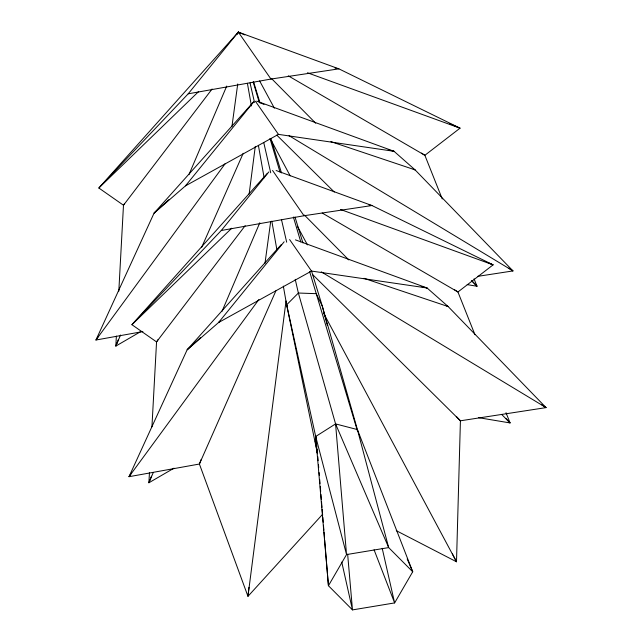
<?xml version="1.0" encoding="UTF-8"?>
<svg xmlns="http://www.w3.org/2000/svg" width="642" height="642" viewBox="0 0 642 642"><rect width="100%" height="100%" fill="white"/><g stroke="black" fill="none" stroke-linecap="round" stroke-linejoin="round"><path stroke-width="0.96" d="M116.371 336.095L115.833 346.086L140.967 331.473M118.818 291.139L123.481 205.231L124.588 203.562M149.442 472.785L148.896 482.768L174.038 468.162M151.937 426.826L156.552 341.913L158.205 339.417M248.968 587.374L247.972 596.33L322.597 514.306M249.128 194.109L255.283 146.368M286.043 300.954L247.972 596.33L199.405 464.03L201.227 459.359M231.914 126.707L237.733 83.966M264.977 263.389L270.659 221.65M118.385 339.546L115.833 346.086L120.552 335.02M237.604 33.97L238.334 32.1L338.896 68.855L460.033 128.175L424.868 155.3L288.282 75.836M151.448 476.228L148.896 482.768L153.221 472.632M188.981 174.584L226.73 86.068M222.044 311.274L259.801 222.75M201.54 247.635L243.222 153.261M275.883 290.866L199.405 464.03L129.01 476.701L187.143 349.794L281.26 244.594M236.673 34.596L238.334 32.1L244.771 34.893M98.154 336.681L95.939 340.019L142.877 331.569M131.225 473.363L129.01 476.701L258.862 299.525M225.198 163.646L95.939 340.019L154.072 213.112L253.526 101.934M212.109 88.989L123.481 205.231L98.852 188.01L238.334 32.1L240.004 33.207M245.18 225.679L156.552 341.913L131.923 324.692L267.393 173.26M198.659 91.525L98.852 188.01L188.202 93.812L238.334 32.1L270.956 79.054L338.896 68.855L335.004 68.06M253.606 101.998L185.498 185.843L154.072 213.112L168.846 199.646M231.73 228.215L131.923 324.692L221.273 230.502L268.894 171.871M284.149 241.785L218.569 322.533L187.143 349.794L200.44 337.676M315.166 440.99L317.485 453.758L286.645 304.822L298.37 293.025L316.193 293.675L322.292 306.122L357.409 429.578L388.675 547.594L412.718 571.765L394.621 602.918L352.482 609.9L328.439 585.729L315.703 436.488L286.645 304.822L283.331 286.115M186.958 184.495L185.498 185.843L278.443 134.371L394.027 151.295L415.077 169.873L512.99 270.924L477.552 276.381M220.021 321.177L218.569 322.533L311.506 271.06L427.091 287.985L448.148 306.555L546.061 407.614L460.418 420.791L312.662 274.599M316.835 447.057L315.703 436.488L335.573 423.905L357.409 429.578L412.718 571.765L407.18 558.909M188.202 93.812L270.956 79.054M221.273 230.502L304.019 215.736L371.967 205.536L493.104 264.857L457.939 291.99L322.212 213.032M467.191 284.607L477.014 286.252L474.053 278.821M478.651 417.685L510.077 422.934L506.008 412.718M369.046 204.942L371.967 205.536L276.1 170.507M388.201 149.843L394.027 151.295L256.744 101.131M421.264 286.525L427.091 287.985L295.456 239.875M330.887 141.633L415.077 169.873L413.247 169.079M363.958 278.323L448.148 306.555L446.318 305.761M307.454 72.779L460.033 128.175L449.914 123.786M340.517 209.469L493.104 264.857L487.583 262.466M259.44 102.423L264.022 104.413M396.274 530.653L456.502 561.782L460.418 420.791L456.31 416.417M289.028 135.671L512.99 270.924L508.817 268.171M321.241 271.831L546.061 407.614L541.88 404.853M421.521 153.093L424.868 155.3L442.25 198.948M454.592 289.775L457.939 291.99L474.944 334.707M276.758 135.101L334.289 192.03M271.341 78.372L315.72 123.224M471.372 280.554L477.014 286.252L472.207 281.14M304.412 215.062L348.783 259.914M501.627 414.395L510.077 422.934L505.96 418.552M255.428 101.251L278.443 134.371M272.545 170.435L304.019 215.736M289.614 239.554L311.506 271.06M259.617 80.892L274.383 108.193M297.447 226.385L307.454 244.875M271.285 140.51L290.184 175.86M323.72 313.432L456.502 561.782L452.345 553.781M286.645 304.822L287.512 306.595M295.224 279.342L298.37 293.025L335.573 423.905L388.675 547.594L346.536 554.576L328.439 585.729L324.683 540.082M374.085 549.825L394.621 602.918L382.199 548.3M253.598 81.919L260.058 103.001M270.916 138.455L281.485 172.947M294.991 217.02L302.912 242.885M311.426 270.675L322.292 306.122L327.332 325.406M253.165 81.927L259.151 102.046M269.993 138.455L279.976 171.992M293.378 217.02L300.793 241.938M309.637 271.638L357.61 431.496M315.703 436.488L346.536 554.576L335.573 423.905M250.027 82.914L254.521 102.463M263.742 142.524L270.715 172.818M281.509 219.733L286.677 242.203M341.753 562.087L352.482 609.9L347.635 554.094M247.403 83.299L251.415 105.938M258.389 145.325L264.143 177.81M271.815 221.129L276.879 249.682M317.044 448.975L317.453 452.819M317.822 456.727L318.151 460.691M318.48 464.664L318.721 467.641M319.13 472.6L319.379 475.578M319.7 479.55L320.029 483.514M320.278 486.492L320.679 491.459M320.928 494.428L321.337 499.396M321.498 501.378L321.987 507.332M322.156 509.315L322.645 515.269M322.806 517.259L323.215 522.219M323.456 525.196L323.865 530.156M324.033 532.138L324.523 538.092"/></g></svg>
